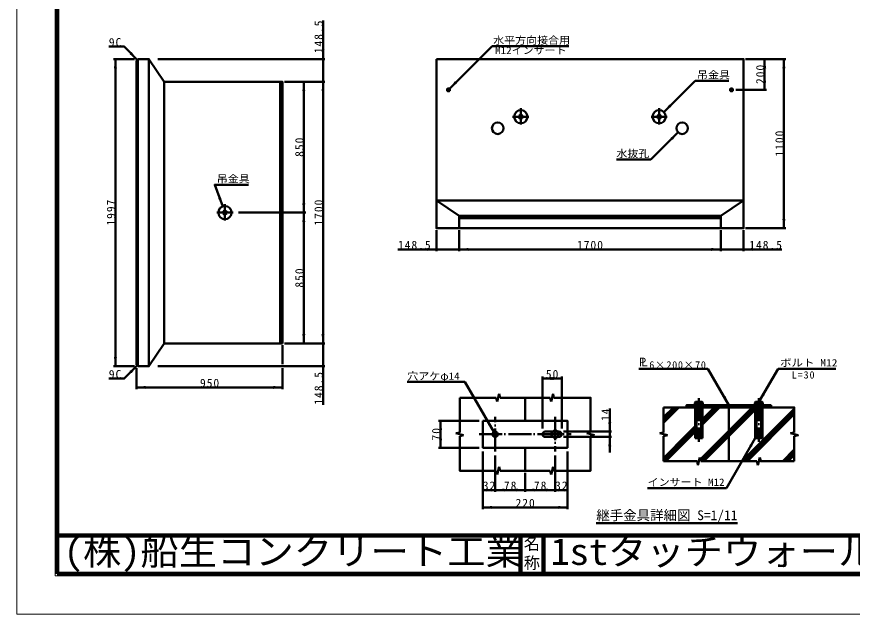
# Model space of a CAD drawing. Units: millimetres, scale not verified, with parts at other scales. Extents: x -2102 to 2102, y -1485 to 1485.
# Drawn here: x -2102 to 71, y -1485 to 69 of the extents above; entities that cross this region are included whole.
import ezdxf
from ezdxf.enums import TextEntityAlignment as Align

# ---------------------------------------------------------------- set-up
doc = ezdxf.new("R2010")
doc.units = ezdxf.units.MM
doc.header["$LTSCALE"] = 5
doc.linetypes.add('DASHED', pattern=[7.5, 6, -1.5])
doc.linetypes.add('LONG_DASHED_DOTTED', pattern=[15.25, 12, -1.5, 0.25, -1.5])
doc.layers.add('0-0_V-nasSTD', color=7, linetype='Continuous', lineweight=50)
doc.layers.add('0-1_0', color=7, linetype='Continuous', lineweight=100)
doc.styles.add('ＭＳ ゴシック', font='')
doc.styles.get('ＭＳ ゴシック').set_extended_font_data('MS Gothic')

msp = doc.modelspace()

# ---------------------------------------------------------------- linework, layer by layer
at = {"layer": '0-0_V-nasSTD', "lineweight": 100}
for p, q in [((-1997.5, 1380), (-1997.5, -1380)), ((-792.5, -1280), (-792.5, -1380)), ((-732.5, -1280), (-732.5, -1380)), ((-1997.5, -1380), (1997.5, -1380))]:
    msp.add_line(p, q, dxfattribs=at)
at = {"layer": '0-0_V-nasSTD'}
for p, q in [((-1305.803, -41.2), (-1305.803, 58.8)), ((-976.916, -118.513), (-866.205, -7.803)), ((-866.205, -7.803), (-666.205, -7.803)), ((-1795.803, -41.2), (-1850.803, -41.2)), ((-1845.803, -41.2), (-1845.803, -840)), ((-1787.203, -41.2), (-1790.803, -44.8)), ((-1787.203, -41.2), (-1787.203, -840)), ((-1758.803, -41.2), (-1718.803, -100.6)), ((-1735.803, -41.2), (-1300.803, -41.2)), ((-1305.803, -100.6), (-1305.803, -41.2)), ((-102.003, -41.2), (-207.003, -41.2)), ((-157.003, -41.2), (-157.003, -121.2)), ((-107.003, -41.2), (-107.003, -481.2)), ((-1790.803, -44.8), (-1790.803, -836.4)), ((-1416.803, -780.6), (-1416.803, -100.6)), ((-1405.803, -100.6), (-1300.803, -100.6)), ((-1355.803, -440.6), (-1355.803, -100.6)), ((-1305.803, -780.6), (-1305.803, -100.6)), ((-419.241, -179.038), (-338.005, -97.803)), ((-338.005, -97.803), (-250.005, -97.803)), ((-152.003, -121.2), (-232.003, -121.2)), ((-452.72, -302.518), (-382.01, -231.807)), ((-542.72, -302.518), (-452.72, -302.518)), ((-1010.803, -409.2), (-212.003, -409.2)), ((-1010.803, -409.2), (-951.403, -449.2)), ((-271.403, -449.2), (-212.003, -409.2)), ((-1525.803, -440.6), (-1350.803, -440.6)), ((-1355.803, -780.6), (-1355.803, -440.6)), ((-951.403, -449.2), (-271.403, -449.2)), ((-951.403, -481.2), (-951.403, -449.2)), ((-951.403, -455.2), (-271.403, -455.2)), ((-271.403, -481.2), (-271.403, -449.2)), ((-1010.803, -486.2), (-1010.803, -541.2)), ((-951.403, -486.2), (-951.403, -541.2)), ((-271.403, -486.2), (-271.403, -541.2)), ((-212.003, -486.2), (-212.003, -541.2)), ((-102.003, -481.2), (-207.003, -481.2)), ((-1010.803, -536.2), (-1110.803, -536.2)), ((-951.403, -536.2), (-1010.803, -536.2)), ((-212.003, -536.2), (-112.003, -536.2)), ((-1718.803, -780.6), (-1758.803, -840)), ((-1405.803, -780.6), (-1300.803, -780.6)), ((-1305.803, -780.6), (-1305.803, -840)), ((-1410.803, -835), (-1410.803, -785.6)), ((-1795.803, -840), (-1850.803, -840)), ((-1790.803, -836.4), (-1787.203, -840)), ((-1790.803, -900), (-1790.803, -845)), ((-1735.803, -840), (-1300.803, -840)), ((-1410.803, -900), (-1410.803, -845)), ((-1305.803, -840), (-1305.803, -940)), ((-484.581, -846.361), (-304.581, -846.361)), ((-304.581, -846.361), (-249.962, -940.963)), ((-121.962, -846.361), (-171.962, -932.963)), ((-121.962, -846.361), (28.038, -846.361)), ((-734.962, -866.963), (-734.962, -1001.963)), ((-684.962, -866.963), (-684.962, -1001.963)), ((-1086.462, -880.997), (-936.462, -880.997)), ((-861.462, -1010.901), (-936.462, -880.997)), ((-734.962, -871.963), (-684.962, -871.963)), ((-1410.803, -895), (-1790.803, -895)), ((-847.462, -911.963), (-852.462, -931.963)), ((-847.462, -911.963), (-844.962, -921.963)), ((-707.462, -911.963), (-712.462, -931.963)), ((-707.462, -911.963), (-704.962, -921.963)), ((-949.962, -921.963), (-854.962, -921.963)), ((-949.962, -1011.963), (-949.962, -921.963)), ((-854.962, -921.963), (-852.462, -931.963)), ((-844.962, -921.963), (-714.962, -921.963)), ((-779.962, -921.963), (-779.962, -981.963)), ((-714.962, -921.963), (-712.462, -931.963)), ((-336.462, -932.963), (-338.462, -934.963)), ((-319.462, -932.963), (-336.462, -932.963)), ((-319.462, -932.963), (-317.462, -934.963)), ((-180.462, -932.963), (-182.462, -934.963)), ((-163.462, -932.963), (-180.462, -932.963)), ((-163.462, -932.963), (-161.462, -934.963)), ((-559.962, -1009.963), (-559.962, -949.963)), ((-419.962, -946.963), (-419.962, -1011.963)), ((-394.259, -946.963), (-419.962, -972.667)), ((-387.187, -946.963), (-419.962, -979.738)), ((-380.116, -946.963), (-419.962, -986.809)), ((-358.903, -946.963), (-352.903, -940.963)), ((-351.832, -946.963), (-345.832, -940.963)), ((-344.761, -946.963), (-338.761, -940.963)), ((-317.462, -934.963), (-338.462, -934.963)), ((-337.69, -946.963), (-333.962, -943.236)), ((-337.462, -1026.963), (-337.462, -946.963)), ((-333.962, -970.963), (-333.962, -940.963)), ((-189.198, -946.963), (-324.21, -1081.975)), ((-182.127, -946.963), (-322.127, -1086.963)), ((-317.548, -940.963), (-321.962, -945.378)), ((-321.962, -940.963), (-321.962, -970.963)), ((-318.462, -1026.963), (-318.462, -946.963)), ((-288.193, -946.963), (-318.462, -977.233)), ((-281.121, -946.963), (-318.462, -984.304)), ((-274.05, -946.963), (-318.462, -991.375)), ((-316.477, -946.963), (-310.477, -940.963)), ((-315.055, -1086.963), (-181.462, -953.37)), ((-309.406, -946.963), (-303.406, -940.963)), ((-302.335, -946.963), (-296.335, -940.963)), ((-295.264, -946.963), (-289.264, -940.963)), ((-288.193, -946.963), (-282.193, -940.963)), ((-281.121, -946.963), (-275.121, -940.963)), ((-274.05, -946.963), (-268.05, -940.963)), ((-266.979, -946.963), (-260.979, -940.963)), ((-259.908, -946.963), (-253.908, -940.963)), ((-252.837, -946.963), (-249.962, -944.088)), ((-246.837, -940.963), (-249.962, -944.088)), ((-249.962, -946.963), (-249.962, -1086.963)), ((-245.766, -946.963), (-239.766, -940.963)), ((-238.695, -946.963), (-232.695, -940.963)), ((-231.624, -946.963), (-225.624, -940.963)), ((-224.553, -946.963), (-218.553, -940.963)), ((-217.482, -946.963), (-211.482, -940.963)), ((-216.061, -1086.963), (-79.962, -950.865)), ((-210.411, -946.963), (-204.411, -940.963)), ((-203.34, -946.963), (-197.34, -940.963)), ((-196.269, -946.963), (-190.269, -940.963)), ((-189.198, -946.963), (-183.198, -940.963)), ((-161.462, -934.963), (-182.462, -934.963)), ((-182.127, -946.963), (-177.962, -942.799)), ((-181.462, -1026.963), (-181.462, -946.963)), ((-177.962, -970.963), (-177.962, -940.963)), ((-161.984, -940.963), (-165.962, -944.941)), ((-165.962, -940.963), (-165.962, -970.963)), ((-162.462, -1026.963), (-162.462, -946.963)), ((-160.913, -946.963), (-154.913, -940.963)), ((-153.842, -946.963), (-147.842, -940.963)), ((-146.771, -946.963), (-140.771, -940.963)), ((-139.962, -940.963), (-139.962, -946.963)), ((-333.962, -1020.963), (-333.962, -970.963)), ((-321.962, -1020.963), (-321.962, -970.963)), ((-208.989, -1086.963), (-79.962, -957.936)), ((-201.918, -1086.963), (-79.962, -965.007)), ((-177.962, -1020.963), (-177.962, -970.963)), ((-165.962, -1020.963), (-165.962, -970.963)), ((-1004.962, -981.963), (-899.962, -981.963)), ((-999.962, -1051.963), (-999.962, -981.963)), ((-358.193, -1016.963), (-337.462, -996.233)), ((-959.962, -1014.463), (-949.962, -1011.963)), ((-959.962, -1014.463), (-939.962, -1019.463)), ((-949.962, -1021.963), (-939.962, -1019.463)), ((-727.962, -1009.963), (-708.025, -1009.963)), ((-695.9, -1009.963), (-691.962, -1009.963)), ((-554.962, -1009.963), (-679.962, -1009.963)), ((-619.962, -1014.463), (-609.962, -1011.963)), ((-619.962, -1014.463), (-599.962, -1019.463)), ((-609.962, -1021.963), (-599.962, -1019.463)), ((-559.962, -1023.963), (-559.962, -1009.963)), ((-429.962, -1014.463), (-419.962, -1011.963)), ((-429.962, -1014.463), (-409.962, -1019.463)), ((-358.193, -1016.963), (-419.962, -1078.733)), ((-351.121, -1016.963), (-419.962, -1085.804)), ((-419.962, -1021.963), (-409.962, -1019.463)), ((-344.05, -1016.963), (-414.05, -1086.963)), ((-351.121, -1016.963), (-337.462, -1003.304)), ((-344.05, -1016.963), (-337.462, -1010.375)), ((-89.962, -1014.463), (-79.962, -1011.963)), ((-89.962, -1014.463), (-69.962, -1019.463)), ((-79.962, -1021.963), (-69.962, -1019.463)), ((-71.051, -1019.735), (-70.616, -1019.3)), ((-708.025, -1023.963), (-727.962, -1023.963)), ((-691.962, -1023.963), (-695.9, -1023.963)), ((-554.962, -1023.963), (-679.962, -1023.963)), ((-559.962, -1063.963), (-559.962, -1023.963)), ((-419.694, -1021.896), (-419.962, -1022.164)), ((-419.962, -1021.963), (-419.962, -1086.963)), ((-318.462, -1026.963), (-337.462, -1026.963)), ((-256.462, -1156.867), (-181.462, -1026.963)), ((-162.462, -1026.963), (-181.462, -1026.963)), ((-79.962, -1021.963), (-79.962, -1086.963)), ((-1004.962, -1051.963), (-899.962, -1051.963)), ((-889.962, -1061.963), (-889.962, -1211.963)), ((-779.962, -1051.963), (-779.962, -1111.963)), ((-669.962, -1061.963), (-669.962, -1211.963)), ((-109.994, -1086.963), (-79.962, -1056.931)), ((-102.923, -1086.963), (-79.962, -1064.002)), ((-857.962, -1071.963), (-857.962, -1166.963)), ((-701.962, -1071.963), (-701.962, -1166.963)), ((-332.21, -1089.975), (-327.551, -1085.316)), ((-325.462, -1076.963), (-330.462, -1096.963)), ((-325.462, -1076.963), (-322.962, -1086.963)), ((-169.462, -1076.963), (-174.462, -1096.963)), ((-95.852, -1086.963), (-79.962, -1071.073)), ((-847.462, -1101.963), (-852.462, -1121.963)), ((-847.462, -1101.963), (-844.962, -1111.963)), ((-707.462, -1101.963), (-712.462, -1121.963)), ((-707.462, -1101.963), (-704.962, -1111.963)), ((-419.962, -1086.963), (-332.962, -1086.963)), ((-332.962, -1086.963), (-330.462, -1096.963)), ((-322.962, -1086.963), (-176.962, -1086.963)), ((-176.962, -1086.963), (-174.462, -1096.963)), ((-854.962, -1111.963), (-852.462, -1121.963)), ((-714.962, -1111.963), (-844.962, -1111.963)), ((-779.962, -1116.963), (-779.962, -1166.963)), ((-714.962, -1111.963), (-712.462, -1121.963)), ((-889.962, -1161.963), (-857.962, -1161.963)), ((-857.962, -1161.963), (-779.962, -1161.963)), ((-779.962, -1161.963), (-701.962, -1161.963)), ((-669.962, -1161.963), (-701.962, -1161.963)), ((-256.462, -1156.867), (-461.462, -1156.867)), ((-889.962, -1206.963), (-669.962, -1206.963)), ((-594.962, -1247.991), (-227.462, -1247.991))]:
    msp.add_line(p, q, dxfattribs=at)
at = {"layer": '0-0_V-nasSTD', "linetype": 'LONG_DASHED_DOTTED'}
for p, q in [((-985.603, -121.2), (-973.603, -121.2)), ((-979.603, -127.2), (-979.603, -115.2)), ((-249.203, -121.2), (-237.203, -121.2)), ((-243.203, -127.2), (-243.203, -115.2)), ((-791.403, -169.4), (-791.403, -211.8)), ((-431.403, -169.4), (-431.403, -211.8)), ((-812.603, -191.2), (-770.203, -191.2)), ((-452.603, -191.2), (-410.203, -191.2)), ((-1560.803, -418.8), (-1560.803, -461.2)), ((-1582.003, -440.6), (-1539.603, -440.6)), ((-327.962, -922.963), (-327.962, -1036.963)), ((-171.962, -922.963), (-171.962, -1036.963)), ((-857.962, -1061.963), (-857.962, -971.963)), ((-701.962, -971.963), (-701.962, -1061.963)), ((-899.962, -1016.963), (-659.962, -1016.963))]:
    msp.add_line(p, q, dxfattribs=at)
at = {"layer": '0-0_V-nasSTD', "linetype": 'DASHED'}
for p, q in [((-708.025, -1009.963), (-695.9, -1009.963)), ((-695.9, -1023.963), (-708.025, -1023.963))]:
    msp.add_line(p, q, dxfattribs=at)
at = {"layer": '0-0_V-nasSTD', "lineweight": 18}
for points in [[(-2102.5, -1485), (-2102.5, 1485), (2102.5, 1485), (2102.5, -1485)], [(-2002.5, -1385), (-2002.5, 1385), (2002.5, 1385), (2002.5, -1385)]]:
    msp.add_lwpolyline(points, close=True, dxfattribs=at)
at = {"layer": '0-0_V-nasSTD'}
for points in [[(-1789.003, -43), (-1822.944, -9.059), (-1862.944, -9.059)], [(-1787.203, -840), (-1758.803, -840), (-1758.803, -41.2), (-1787.203, -41.2)], [(-1410.803, -780.6), (-1410.803, -100.6), (-1718.803, -100.6)], [(-1410.803, -780.6), (-1718.803, -780.6), (-1718.803, -100.6)], [(-1566.686, -424.438), (-1587.207, -368.056), (-1499.207, -368.056)], [(-951.403, -536.2), (-271.403, -536.2), (-212.003, -536.2)], [(-1789.003, -838.2), (-1822.944, -872.141), (-1862.944, -872.141)], [(-704.962, -921.963), (-609.962, -921.963), (-609.962, -1011.963)], [(-79.962, -1011.963), (-79.962, -946.963), (-419.962, -946.963)], [(-139.962, -940.963), (-359.962, -940.963), (-359.962, -946.963)], [(-338.462, -934.963), (-338.462, -940.963), (-317.462, -940.963), (-317.462, -934.963)], [(-182.462, -934.963), (-182.462, -940.963), (-161.462, -940.963), (-161.462, -934.963)], [(-711.056, -1011.713), (-701.962, -1006.463), (-692.869, -1011.713), (-692.869, -1022.213)], [(-692.869, -1022.213), (-701.962, -1027.463), (-711.056, -1022.213), (-711.056, -1011.713)], [(-854.962, -1111.963), (-949.962, -1111.963), (-949.962, -1021.963)], [(-609.962, -1021.963), (-609.962, -1111.963), (-704.962, -1111.963)], [(-169.462, -1076.963), (-166.962, -1086.963), (-79.962, -1086.963)]]:
    msp.add_lwpolyline(points, dxfattribs=at)
for points in [[(-1010.803, -41.2), (-1010.803, -481.2), (-212.003, -481.2), (-212.003, -41.2)], [(-889.962, -981.963), (-889.962, -1051.963), (-669.962, -1051.963), (-669.962, -981.963)]]:
    msp.add_lwpolyline(points, close=True, dxfattribs=at)
for centre, radius in [((-979.603, -121.2), 3.8), ((-979.603, -121.2), 2.4), ((-979.603, -121.2), 2), ((-243.203, -121.2), 3.8), ((-243.203, -121.2), 2.4), ((-243.203, -121.2), 2), ((-791.403, -191.2), 17.2), ((-791.403, -191.2), 5), ((-431.403, -191.2), 17.2), ((-431.403, -191.2), 5), ((-851.403, -221.2), 15), ((-371.403, -221.2), 15), ((-1560.803, -440.6), 17.2), ((-1560.803, -440.6), 5), ((-857.962, -1016.963), 7), ((-701.962, -1016.963), 8.5)]:
    msp.add_circle(centre, radius, dxfattribs=at)
for centre, radius, start, end in [((-327.962, -961.526), 28.562, 68.4314, 111.5686), ((-171.962, -961.526), 28.562, 68.4314, 111.5686), ((-327.962, -962.963), 10, 233.1301, 306.8699), ((-171.962, -962.963), 10, 233.1301, 306.8699), ((-727.962, -1016.963), 7, 90, 270), ((-691.962, -1016.963), 7, 270, 90), ((-327.962, -1012.963), 10, 233.1301, 306.8699), ((-171.962, -1012.963), 10, 233.1301, 306.8699)]:
    msp.add_arc(centre, radius, start, end, dxfattribs=at)
for points in [[(-1309.803, -17.2), (-1305.803, -41.2), (-1305.803, -17.2)], [(-1305.803, -41.2), (-1305.803, -17.2), (-1301.803, -17.2)], [(-1849.803, -65.2), (-1845.803, -65.2), (-1845.803, -41.2)], [(-1845.803, -65.2), (-1845.803, -41.2), (-1841.803, -65.2)], [(-1808.802, -28.858), (-1805.974, -26.03), (-1789.003, -43)], [(-1805.974, -26.03), (-1803.145, -23.201), (-1789.003, -43)], [(-161.003, -65.2), (-157.003, -65.2), (-157.003, -41.2)], [(-157.003, -65.2), (-157.003, -41.2), (-153.003, -65.2)], [(-111.003, -65.2), (-107.003, -65.2), (-107.003, -41.2)], [(-107.003, -65.2), (-107.003, -41.2), (-103.003, -65.2)], [(-1359.803, -124.6), (-1355.803, -124.6), (-1355.803, -100.6)], [(-1355.803, -124.6), (-1355.803, -100.6), (-1351.803, -124.6)], [(-1309.803, -124.6), (-1305.803, -124.6), (-1305.803, -100.6)], [(-1305.803, -124.6), (-1305.803, -100.6), (-1301.803, -124.6)], [(-976.916, -118.513), (-962.774, -98.714), (-959.946, -101.543)], [(-976.916, -118.513), (-959.946, -101.543), (-957.117, -104.371)], [(-161.003, -97.2), (-157.003, -121.2), (-157.003, -97.2)], [(-157.003, -121.2), (-157.003, -97.2), (-153.003, -97.2)], [(-419.241, -179.038), (-405.099, -159.239), (-402.27, -162.068)], [(-419.241, -179.038), (-402.27, -162.068), (-399.442, -164.896)], [(-401.809, -245.949), (-398.98, -248.777), (-382.01, -231.807)], [(-398.98, -248.777), (-396.152, -251.606), (-382.01, -231.807)], [(-1578.653, -403.253), (-1574.894, -401.885), (-1566.686, -424.438)], [(-1574.894, -401.885), (-1571.136, -400.517), (-1566.686, -424.438)], [(-1359.803, -416.6), (-1355.803, -440.6), (-1355.803, -416.6)], [(-1355.803, -440.6), (-1355.803, -416.6), (-1351.803, -416.6)], [(-1359.803, -464.6), (-1355.803, -464.6), (-1355.803, -440.6)], [(-1355.803, -464.6), (-1355.803, -440.6), (-1351.803, -464.6)], [(-111.003, -457.2), (-107.003, -481.2), (-107.003, -457.2)], [(-107.003, -481.2), (-107.003, -457.2), (-103.003, -457.2)], [(-1034.803, -536.2), (-1034.803, -532.2), (-1010.803, -536.2)], [(-1034.803, -540.2), (-1034.803, -536.2), (-1010.803, -536.2)], [(-951.403, -536.2), (-927.403, -536.2), (-927.403, -532.2)], [(-951.403, -536.2), (-927.403, -540.2), (-927.403, -536.2)], [(-295.403, -536.2), (-295.403, -532.2), (-271.403, -536.2)], [(-295.403, -540.2), (-295.403, -536.2), (-271.403, -536.2)], [(-212.003, -536.2), (-188.003, -536.2), (-188.003, -532.2)], [(-212.003, -536.2), (-188.003, -540.2), (-188.003, -536.2)], [(-1359.803, -756.6), (-1355.803, -780.6), (-1355.803, -756.6)], [(-1355.803, -780.6), (-1355.803, -756.6), (-1351.803, -756.6)], [(-1309.803, -756.6), (-1305.803, -780.6), (-1305.803, -756.6)], [(-1305.803, -780.6), (-1305.803, -756.6), (-1301.803, -756.6)], [(-1849.803, -816), (-1845.803, -840), (-1845.803, -816)], [(-1845.803, -840), (-1845.803, -816), (-1841.803, -816)], [(-1808.802, -852.342), (-1805.974, -855.171), (-1789.003, -838.2)], [(-1805.974, -855.171), (-1803.145, -857.999), (-1789.003, -838.2)], [(-1309.803, -864), (-1305.803, -864), (-1305.803, -840)], [(-1305.803, -864), (-1305.803, -840), (-1301.803, -864)], [(-734.962, -871.963), (-710.962, -871.963), (-710.962, -867.963)], [(-708.962, -871.963), (-708.962, -867.963), (-684.962, -871.963)], [(-1790.803, -895), (-1766.803, -895), (-1766.803, -891)], [(-1434.803, -895), (-1434.803, -891), (-1410.803, -895)], [(-734.962, -871.963), (-710.962, -875.963), (-710.962, -871.963)], [(-708.962, -875.963), (-708.962, -871.963), (-684.962, -871.963)], [(-1790.803, -895), (-1766.803, -899), (-1766.803, -895)], [(-1434.803, -899), (-1434.803, -895), (-1410.803, -895)], [(-171.962, -932.963), (-163.427, -910.178), (-159.962, -912.178)], [(-171.962, -932.963), (-159.962, -912.178), (-156.498, -914.178)], [(-265.427, -922.178), (-261.962, -920.178), (-249.962, -940.963)], [(-261.962, -920.178), (-258.498, -918.178), (-249.962, -940.963)], [(-1003.962, -1005.963), (-999.962, -1005.963), (-999.962, -981.963)], [(-999.962, -1005.963), (-999.962, -981.963), (-995.962, -1005.963)], [(-876.927, -992.116), (-873.462, -990.116), (-861.462, -1010.901)], [(-873.462, -990.116), (-869.998, -988.116), (-861.462, -1010.901)], [(-563.962, -985.963), (-559.962, -1009.963), (-559.962, -985.963)], [(-559.962, -1009.963), (-559.962, -985.963), (-555.962, -985.963)], [(-1003.962, -1027.963), (-999.962, -1051.963), (-999.962, -1027.963)], [(-999.962, -1051.963), (-999.962, -1027.963), (-995.962, -1027.963)], [(-563.962, -1047.963), (-559.962, -1047.963), (-559.962, -1023.963)], [(-559.962, -1047.963), (-559.962, -1023.963), (-555.962, -1047.963)], [(-196.927, -1045.748), (-193.462, -1047.748), (-181.462, -1026.963)], [(-193.462, -1047.748), (-189.998, -1049.748), (-181.462, -1026.963)], [(-889.962, -1161.963), (-865.962, -1161.963), (-865.962, -1157.963)], [(-889.962, -1161.963), (-865.962, -1165.963), (-865.962, -1161.963)], [(-881.962, -1161.963), (-881.962, -1157.963), (-857.962, -1161.963)], [(-881.962, -1165.963), (-881.962, -1161.963), (-857.962, -1161.963)], [(-857.962, -1161.963), (-833.962, -1161.963), (-833.962, -1157.963)], [(-857.962, -1161.963), (-833.962, -1165.963), (-833.962, -1161.963)], [(-803.962, -1161.963), (-803.962, -1157.963), (-779.962, -1161.963)], [(-803.962, -1165.963), (-803.962, -1161.963), (-779.962, -1161.963)], [(-779.962, -1161.963), (-755.962, -1161.963), (-755.962, -1157.963)], [(-779.962, -1161.963), (-755.962, -1165.963), (-755.962, -1161.963)], [(-725.962, -1161.963), (-725.962, -1157.963), (-701.962, -1161.963)], [(-725.962, -1165.963), (-725.962, -1161.963), (-701.962, -1161.963)], [(-701.962, -1161.963), (-677.962, -1161.963), (-677.962, -1157.963)], [(-701.962, -1161.963), (-677.962, -1165.963), (-677.962, -1161.963)], [(-693.962, -1161.963), (-693.962, -1157.963), (-669.962, -1161.963)], [(-693.962, -1165.963), (-693.962, -1161.963), (-669.962, -1161.963)], [(-889.962, -1206.963), (-865.962, -1206.963), (-865.962, -1202.963)], [(-889.962, -1206.963), (-865.962, -1210.963), (-865.962, -1206.963)], [(-693.962, -1206.963), (-693.962, -1202.963), (-669.962, -1206.963)], [(-693.962, -1210.963), (-693.962, -1206.963), (-669.962, -1206.963)]]:
    msp.add_solid(points, dxfattribs=at)
at = {"layer": '0-1_0'}
msp.add_line((-1997.5, -1280), (1997.5, -1280), dxfattribs=at)

# ---------------------------------------------------------------- texts
at = {"layer": '0-0_V-nasSTD', "style": 'ＭＳ ゴシック'}
for s, height, width, p in [('水平方向接合用', 19.06, 1.1, (-863.205, -7.803)), ('M12インサート', 19.06, 1.1, (-857.955, -33.803)), ('吊金具', 19.06, 1.1, (-333.005, -97.803)), ('水抜孔', 19.06, 1.1, (-542.72, -302.518)), ('吊金具', 19.06, 1.1, (-1582.207, -368.056)), ('Ｐ', 21.63, 0.9, (-487.704, -846.361)), ('Ｌ', 21.63, 0.9, (-483.081, -846.361)), ('ボルト M12', 19.06, 1.15, (-116.962, -846.361)), ('穴アケφ14', 19.06, 1.1, (-1086.462, -880.997)), ('インサート M12', 19.06, 1.1, (-461.462, -1156.867)), ('(株)船生コンクリート工業', 69.65, 1.05, (-1980, -1377.45)), ('1stタッチウォール標準型', 69.65, 1.05, (-713.75, -1377.53))]:
    msp.add_text(s, height=height, dxfattribs=dict(at, width=width)).set_placement(p, align=Align.BOTTOM_LEFT)
for s, height, p in [('継手金具詳細図 S=1/11', 25.66, (-594.962, -1247.991)), ('名', 30.79, (-783.518, -1326.001)), ('称', 30.79, (-783.524, -1375.99))]:
    msp.add_text(s, height=height, dxfattribs=at).set_placement(p, align=Align.BOTTOM_LEFT)
at = {"layer": '0-0_V-nasSTD', "char_height": 21.99, "attachment_point": 7, "rotation": 90, "style": 'ＭＳ ゴシック'}
for s, insert in [('\\T1.17;148.5', (-1305.803, -26.2)), ('\\T1.17;200', (-157.003, -106.2)), ('\\T1.17;1100', (-107.003, -294.95)), ('\\T1.17;850', (-1355.803, -295.6)), ('\\T1.17;1997', (-1845.803, -474.35)), ('\\T1.17;1700', (-1305.803, -474.35)), ('\\T1.17;850', (-1355.803, -635.6)), ('\\T1.17;148.5', (-1305.803, -940)), ('\\T1.17;14', (-559.962, -982.463)), ('\\T1.17;70', (-999.962, -1033.213))]:
    msp.add_mtext(s, dxfattribs=dict(at, insert=insert))
at = {"layer": '0-0_V-nasSTD', "attachment_point": 7, "style": 'ＭＳ ゴシック'}
for s, insert, char_height in [('\\T1.17;9C', (-1862.944, -9.059), 21.99), ('\\T1.17;148.5', (-1110.803, -536.2), 21.99), ('\\T1.17;1700', (-645.153, -536.2), 21.99), ('\\T1.17;148.5', (-197.003, -536.2), 21.99), ('\\T1.15;6×200×70', (-457.081, -846.361), 19.06), ('\\T1.17;9C', (-1862.944, -872.141), 21.99), ('\\T1.17;50', (-726.213, -871.963), 21.99), ('\\T1.19;L=30', (-86.493, -872.361), 19.06), ('\\T1.17;950', (-1625.803, -895), 21.99), ('\\T1.17;32', (-890.213, -1161.963), 21.99), ('\\T1.17;78', (-835.213, -1161.963), 21.99), ('\\T1.17;78', (-757.213, -1161.963), 21.99), ('\\T1.17;32', (-702.213, -1161.963), 21.99), ('\\T1.17;220', (-804.962, -1206.963), 21.99)]:
    msp.add_mtext(s, dxfattribs=dict(at, insert=insert, char_height=char_height))

doc.saveas('drawing.dxf')
